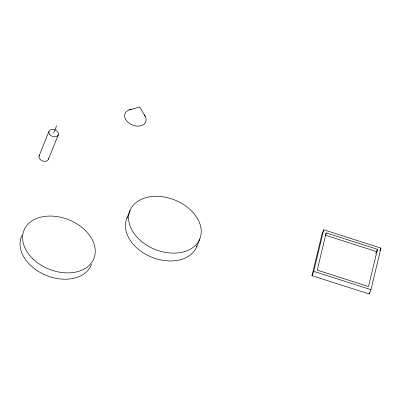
<?xml version="1.0" encoding="UTF-8"?>
<svg xmlns="http://www.w3.org/2000/svg" width="401" height="401" viewBox="0 0 401 401"><rect width="100%" height="100%" fill="white"/><g stroke="black" fill="none" stroke-linecap="round" stroke-linejoin="round"><path stroke-width="0.6" d="M311.988 275.677L321.993 234.109L323.737 229.788L380.95 248.109L370.945 289.672L369.201 293.998L311.988 275.677L313.737 271.352L323.737 229.788M326.198 232.906L317.236 270.144L368.489 286.555L377.451 249.317L326.198 232.906L325.326 235.066M369.201 293.998L369.637 292.189M38.987 156.079L48.882 131.578M53.634 133.102L56.591 125.779M48.481 159.117L58.381 134.621M126.937 218.134L130.099 210.304M196.57 246.966L199.733 239.136A37.684 26.601 22 0 0 156.505 196.3A37.684 26.601 22 0 0 138.51 238.72A37.684 26.601 22 0 0 199.733 239.136M375.702 253.643L377.451 249.317M379.857 250.81L380.95 248.109M129.197 109.894L139.713 107.002L145.478 116.826M325.567 235.257L377.416 251.858M313.737 271.352L370.945 289.672M48.536 158.174A4.997 3.529 22 0 1 42.902 161.047A4.997 3.529 22 0 1 39.363 155.237M196.986 245.888A37.684 26.601 22 0 1 151.362 257.036A37.684 26.601 22 0 1 127.418 217.081M91.603 264.134A37.684 26.601 22 0 1 45.98 275.281A37.684 26.601 22 0 1 22.035 235.327M144.175 114.691A11.153 7.87 22 0 1 140.766 125.809A11.153 7.87 22 0 1 125.638 119.373A11.153 7.87 22 0 1 131.688 109.378M49.689 134.465A4.997 3.529 22 0 0 58.005 135.463A4.997 3.529 22 0 0 53.203 129.378A4.997 3.529 22 0 0 49.689 134.465M32.516 258.48A37.684 26.601 22 0 0 93.739 258.896A37.684 26.601 22 0 0 50.511 216.059A37.684 26.601 22 0 0 32.516 258.48"/></g></svg>
